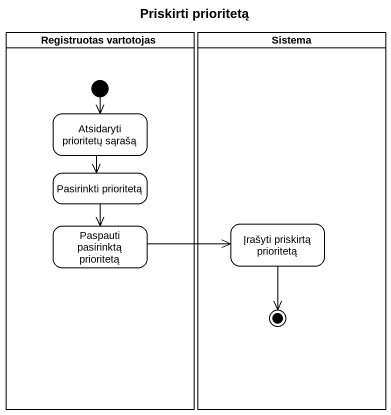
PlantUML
@startuml
title Priskirti prioritetą
hide empty description
state "Registruotas vartotojas" as Registruotas_vartotojas <<partition>> {
  state "Atsidaryti prioritetų sąrašą" as Atsidaryti_prioritetų_sąrašą
  state "Pasirinkti prioritetą" as Pasirinkti_prioritetą
  state "Paspauti pasirinktą prioritetą" as Paspauti_pasirinktą
  [*] --> Atsidaryti_prioritetų_sąrašą
}
state Sistema <<partition>> {
  state "Įrašyti priskirtą prioritetą" as Įrašyti_priskirtą_prioritetą
  Įrašyti_priskirtą_prioritetą --> [*]
}
Atsidaryti_prioritetų_sąrašą --> Pasirinkti_prioritetą
Pasirinkti_prioritetą --> Paspauti_pasirinktą
Paspauti_pasirinktą -right-> Įrašyti_priskirtą_prioritetą
@enduml
